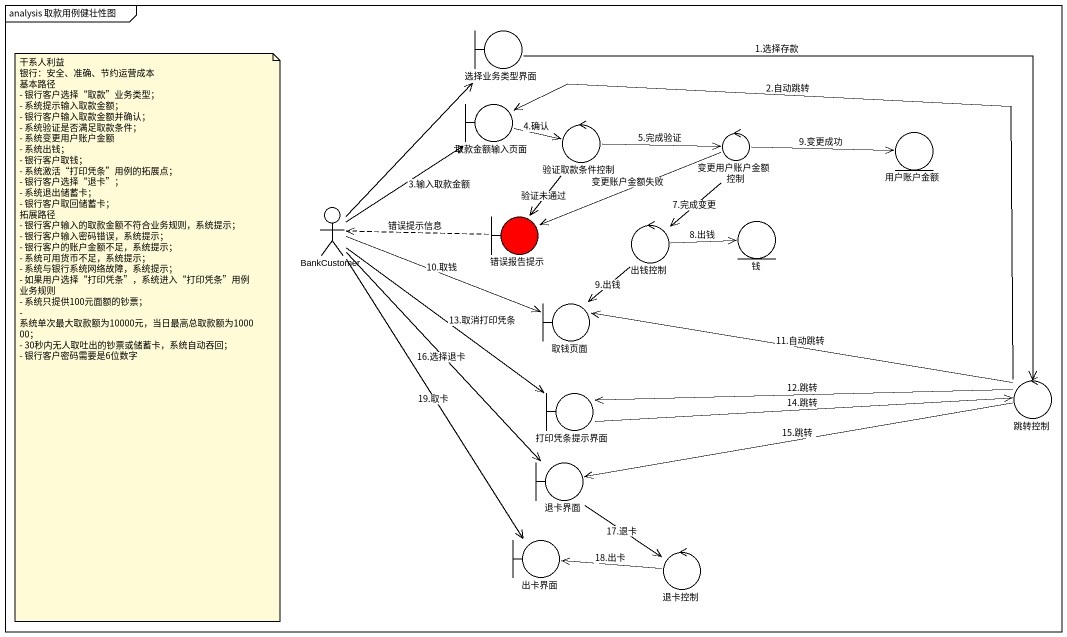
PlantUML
@startuml
mainframe analysis 取款用例健壮性图
boundary 选择业务类型界面
boundary 取款金额输入页面
control 验证取款条件控制
control 变更用户账户金额控制
entity 用户账户金额
actor BankCustomer
boundary 错误报告提示 #FF0000
control 出钱控制
entity 钱
boundary 取钱页面
control 跳转控制
boundary 打印凭条提示界面
boundary 退卡界面
boundary 出卡界面
control 退卡控制
选择业务类型界面 --> 跳转控制 : 1.选择存款
取款金额输入页面 -right-> 验证取款条件控制 : 4.确认
验证取款条件控制 -right-> 变更用户账户金额控制 : 5.完成验证
验证取款条件控制 --> 错误报告提示 : 验证未通过
变更用户账户金额控制 -right-> 用户账户金额 : 9.变更成功
变更用户账户金额控制 -left-> 错误报告提示 : 变更账户金额失败
变更用户账户金额控制 --> 出钱控制 : 7.完成变更
BankCustomer -up-> 选择业务类型界面
BankCustomer -up-> 取款金额输入页面 : 3.输入取款金额
BankCustomer -right-> 取钱页面 : 10.取钱
BankCustomer --> 打印凭条提示界面 : 13.取消打印凭条
BankCustomer --> 退卡界面 : 16.选择退卡
BankCustomer --> 出卡界面 : 19.取卡
错误报告提示 .left.> BankCustomer : 错误提示信息
出钱控制 -right-> 钱 : 8.出钱
出钱控制 --> 取钱页面 : 9.出钱
跳转控制 -left-> 取款金额输入页面 : 2.自动跳转
跳转控制 -left-> 取钱页面 : 11.自动跳转
跳转控制 -left-> 打印凭条提示界面 : 12.跳转
跳转控制 -left-> 退卡界面 : 15.跳转
打印凭条提示界面 -right-> 跳转控制 : 14.跳转
退卡界面 --> 退卡控制 : 17.退卡
退卡控制 -left-> 出卡界面 : 18.出卡
note as N1
  干系人利益
  银行：安全、准确、节约运营成本
  基本路径
  - 银行客户选择“取款”业务类型；
  - 系统提示输入取款金额；
  - 银行客户输入取款金额并确认；
  - 系统验证是否满足取款条件；
  - 系统变更用户账户金额
  - 系统出钱；
  - 银行客户取钱；
  - 系统激活“打印凭条”用例的拓展点；
  - 银行客户选择“退卡”；
  - 系统退出储蓄卡；
  - 银行客户取回储蓄卡；
  拓展路径
  - 银行客户输入的取款金额不符合业务规则，系统提示；
  - 银行客户输入密码错误，系统提示；
  - 银行客户的账户金额不足，系统提示；
  - 系统可用货币不足，系统提示；
  - 系统与银行系统网络故障，系统提示；
  - 如果用户选择“打印凭条”，系统进入“打印凭条”用例
  业务规则
  - 系统只提供100元面额的钞票；
  - 系统单次最大取款额为10000元，当日最高总取款额为100000；
  - 30秒内无人取吐出的钞票或储蓄卡，系统自动吞回；
  - 银行客户密码需要是6位数字
end note
@enduml
